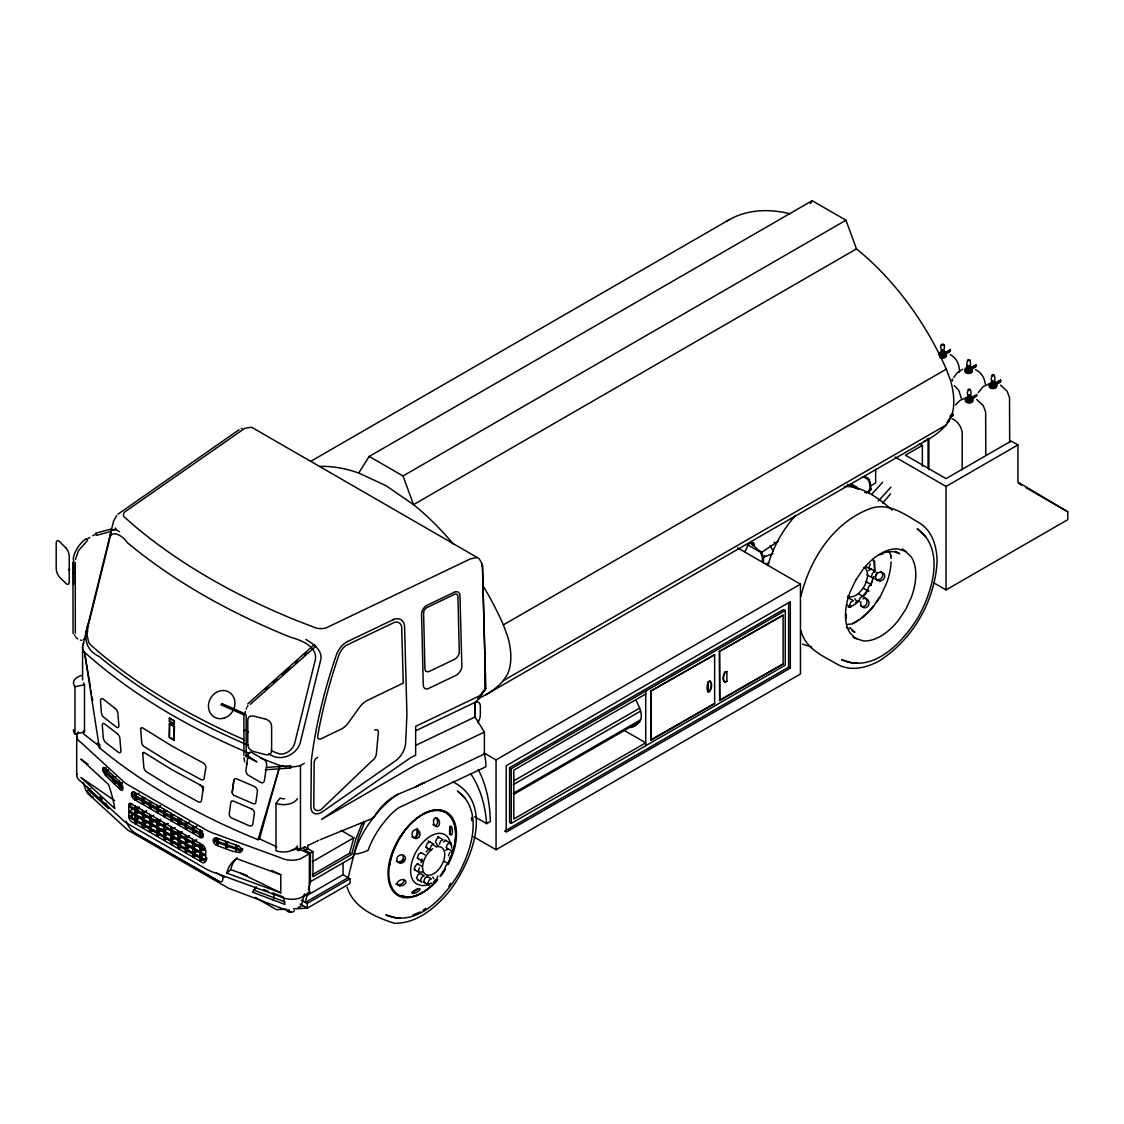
<?xml version="1.0" encoding="UTF-8"?>
<svg xmlns="http://www.w3.org/2000/svg" width="1124" height="1124" viewBox="0 0 1124 1124"><rect width="100%" height="100%" fill="white"/><g stroke="black" fill="none" stroke-linecap="round" stroke-linejoin="round"><path stroke-width="1.5" d="M105.431 768.605L120.521 782.459A4.496 1.953 70.1 0 1 122.909 788.331A4.496 1.953 70.1 0 1 120.521 789.793L106.204 776.122A8.894 3.864 70.1 0 1 102.635 769.308A3.934 1.714 70.1 0 1 104.715 767.987L105.431 771.204L108.494 770.095M105.586 768.746L105.586 771.345L108.649 770.235M354.088 854.128L357.685 853.776A42.628 24.616 0 0 0 365.89 851.261L368.082 850.362L368.995 847.918A104.616 97.844 -3.2 0 1 384.759 821.419L386.01 819.803A25.318 9.779 -47.2 0 1 398.978 807.594L485.863 766.821A36.671 19.108 64.4 0 0 484.388 753.965L484.388 732.075L475.045 716.971L475.227 702.289L479.498 698.102L481.999 693.213M313.835 645.331L314.875 644.993L315.549 646.511L250.259 704.341M952.337 415.501L952.913 415.009L951.705 415.922M251.748 427.668A10.72 6.744 55.1 0 1 252.352 427.654L478.768 558.389A10.748 5.606 64.4 0 1 482.28 565.007L482.365 566.103L481.999 564.234M482.238 565.779L482.28 565.007M975.098 366.55L974.705 366.705M303.873 847.299L304.253 850.994L307.836 848.69L307.836 845.318M868.192 492.481A8.866 5.114 -60 0 0 871.1 489.404L869.892 481.325L868.346 478.501L864.82 476.464M970.56 397.882L969.745 398.613L970.518 398.051M994.459 383.509L994.122 384.478L994.431 383.284M449.572 857.991L450.598 856.235M874.641 571.68L874.275 562.379L872.856 559.246M874.711 571.99L874.528 560.988M223.212 875.624L222.721 880.008A9.343 3.822 48.5 0 1 218.941 881.356L135.554 833.334A9.385 3.836 48.5 0 1 128.122 825.381L125.972 821.222M203.121 836.495L203.121 834.598A4.496 2.599 60 0 0 200.044 830.102L134.585 792.308A4.496 2.599 60 0 0 131.522 793.263L131.522 795.16A4.496 2.599 60 0 0 134.585 799.642L200.044 837.436A4.496 2.599 60 0 0 203.121 836.495L131.522 795.16M232.218 792.294L233.933 779.944A3.822 2.459 53.6 0 1 236.841 778.932L254.052 786.308A4.145 2.74 51.5 0 1 257.41 791.521L255.879 802.297A3.583 2.36 51.5 0 1 252.998 803.59L234.171 795.469A2.487 1.602 53.6 0 1 232.204 792.294L233.933 779.944M762.283 561.705L762.381 557.279L760.583 552.277L747.544 544.747A7.728 4.468 -60 0 1 744.734 551.561M763.393 562.66L763.491 557.63L761.398 551.814L757.871 549.777L751.534 543.356A3.948 2.29 -60 0 1 754.33 544.971M244.948 730.038L244.119 730.895L244.948 729.883M247.8 732.342L248.207 731.555M73.158 559.12C74.437 550.858 79.565 543.623 86.056 538.551M75.449 559.471L78.511 550.634L87.475 540.391M116.643 515.649L113.636 520.974L82.895 645.176M88.164 623.904C83.626 636.844 84.974 649.756 99.137 656.5A657.161 379.406 0 0 0 248.249 745.254M942.446 351.559C936.334 343.101 948.192 340.333 943.219 351.475M941.167 352.908L942.39 354.229L944.202 353.147M943.865 344.632L943.219 345.405L941.364 344.885M967.342 360.312C970.49 356.519 972.007 367.07 968.41 366.972C965.488 364.71 966.795 360.158 969.843 360.045M967.342 366.368L967.989 365.595M967.876 389.831C971.024 386.052 972.541 396.589 968.944 396.505C966.022 394.243 967.328 389.691 970.377 389.578M967.876 395.901L968.537 395.128M970.714 398.093L968.902 399.175L967.539 398.416L968.368 397.432M991.761 375.458C994.909 371.679 996.426 382.216 992.843 382.132C989.907 379.87 991.213 375.318 994.262 375.205M994.6 383.72L992.787 384.801L991.424 384.043L992.253 383.059M305.264 902.446L307.639 892.892M308.426 889.702L310.393 881.736L310.393 853.13L305.264 850.18M353.315 856.952L348.201 877.661L305.377 902.389M109.969 535.755L111.304 531.174M872.912 578.003L873.137 577.104M943.724 353.091C944.034 354.58 944.16 351.194 943.303 353.709M943.865 353.231L943.865 352.416L943.233 353.062M969.633 369.838L976.292 366.34L976.292 364.949L976.124 366.269L971.22 368.532C967.708 371.496 971.839 365.328 969.169 368.953M970.546 397.657C969.605 400.397 972.077 396.168 969.745 398.613M304.492 893.861L301.569 904.792A8.037 4.636 60 0 1 298.183 907.237M312.388 874.725L349.606 853.228L353.835 837.759L341.078 830.383M305.04 847.089L312.95 851.655L312.95 876.762L351.657 854.423L355.887 838.94L362.054 823.302L364.794 821.728L358.626 837.352L353.245 856.994L309.367 882.326M83.822 643.195A20.443 11.802 0 0 0 84.511 652.229L99.376 747.769L111.023 757.098A657.161 379.406 0 0 0 241.885 832.954L258.014 839.712L259.489 838.869L279.988 765.528A657.161 379.406 0 0 1 260.698 758.026M451.679 852.99L452.298 849.969L451.286 852.231M258.014 839.712L279.988 765.528A22.536 13.01 0 0 0 286.704 766.793M353.245 856.994L354.327 853.327A117.697 110.082 -3.2 0 1 374.601 816.305L376.09 813.931A40.183 26.512 -51.6 0 1 398.022 794.261L415.585 786.87L484.388 753.965M420.98 862.67L422.09 858.947M767.861 565.597C772.947 547.149 782.768 529.924 795.37 515.593M800.948 596.071C810.053 558.712 834.078 521.311 871.69 508.076C889.801 502.667 905.466 514.876 920.205 523.461C932.653 531.666 936.699 546.714 937.121 560.848C935.21 600.736 912.955 639.275 879.375 660.87C866.913 667.572 851.866 671.604 838.532 664.916C823.737 656.444 805.318 648.984 800.948 630.592M873.854 576.486L870.805 585.014M482.547 565.948L485.301 673.936L485.301 688.843L484.121 691.401L479.765 695.7L415.641 726.371L415.641 755.244L410.963 757.478L321.534 819.452L415.585 764.98L484.388 732.075M481.999 693.213L478.894 698.875M630.986 727.579A44.033 25.431 60 0 0 639.654 721.664L640.849 719.093A16.27 9.385 60 0 0 640.849 712.082L639.654 708.134A44.033 25.431 60 0 0 635.805 699.943M419.533 867.77L418.311 870.903L419.533 872.646L414.011 869.456M430.071 848.662L431.293 845.515L433.724 844.11L428.202 840.921M439.414 844.194L440.636 841.061L443.067 839.656L437.545 836.467M436.646 879.291L437.868 876.144M448.434 855.771L449.656 852.638M444.865 868.388L446.088 865.255L448.518 863.85L444.387 861.462M870.341 563.995L869.049 567.325L870.341 569.166L866.042 566.679M858.933 601.115L860.225 597.785L862.811 596.296L858.511 593.823M871.409 576.247L872.702 572.917L875.273 571.428L870.988 568.955M969.745 398.008L970.518 397.474M993.63 383.635L994.403 383.101M994.403 383.677L992.97 384.619L991.747 383.86L991.747 384.829L993.883 385.392L994.29 383.916M447.942 863.26L451.23 856.305A48.529 28.016 -60 0 0 451.23 817.26L445.961 812.231L439.077 809.997A46.309 26.737 -60 0 0 405.848 829.175L398.964 839.347L393.681 850.489A48.529 28.016 -60 0 0 390.716 860.225M880.78 595.509L886.358 583.721A51.339 29.646 -60 0 0 891.051 561.902M870.383 585.028L872.407 580.813M953.826 377.481L956.777 373.196L962.608 369.22M978.245 392.641L983.022 386.698L989.429 383.649M993.799 383.312L994.136 384.127M319.82 466.418A200.887 115.983 60 0 1 358.697 472.993L369.192 456.442L812.146 200.718L845.965 220.234L856.474 248.91A200.887 115.983 60 0 1 946.324 369.15L950.412 380.165A60.485 34.914 60 0 1 950.412 418.606L946.324 424.9A200.887 115.983 60 0 1 924.012 441.423M810.39 203.472L812.146 200.718M272.711 892.976L283.304 896.994L284.892 904.413L252.605 892.203L256.244 886.752M252.605 892.203L255.963 887.51M440.06 876.158L444.978 868.894M879.867 596.858L873.489 606.272A48.992 28.283 -60 0 1 852.863 623.567M448.855 886.119L450.752 883.338M867.278 590.409L862.6 596.437M864.384 595.664L867.897 590.507M484.416 690.15L481.732 694.042L485.765 688.436L482.393 565.878M955.526 404.865L960.079 400.355L965.544 398.022M247.673 703.961L314.032 644.825M477.855 698.538A200.887 115.983 60 0 0 503.369 680.624L507.458 674.344A60.485 34.914 60 0 0 507.458 635.889L503.369 624.888A200.887 115.983 60 0 0 483.109 585.927M297.424 845.951A14.486 8.36 0 0 1 275.97 850.727L275.97 803.407L280.045 798.096L282.293 798.672A4.341 2.501 0 0 0 284.541 798.7M272.767 899.832L274.298 897.865L273.357 893.411M967.314 369.67L967.722 368.194L967.666 370.203M969.52 368.222L968.551 369.459L967.314 368.7M967.862 399.203L968.256 397.713L968.2 399.723M882.635 503.201L890.559 493.843M435.648 879.727L433.485 882.579L436.548 879.685M244.456 713.824L244.456 714.99M426.137 851.922L428.82 849.098M73.903 573.085L72.976 573.1L73.903 572.144M219.573 838.687L217.002 841.047L217.002 838.195L216.019 837.956A4.496 3.105 47.6 0 0 213.237 840.963A4.496 3.105 47.6 0 0 217.002 845.529L227.441 849.351A41.251 28.465 47.6 0 0 240.072 852.484L241.688 850.882A4.496 3.105 47.6 0 0 237.881 845.824L216.693 838.082L216.693 840.935L240.227 849.533L240.227 850.84L214.024 841.272L214.024 839.965L216.609 837.605M485.301 688.843L485.301 673.936M219.278 838.588L216.693 840.935L214.024 839.965M219.545 842.817L216.707 845.093L219.292 842.733M228.214 841.834L225.629 844.194L225.629 841.356M228.467 841.918L225.882 844.279L225.882 841.44M228.664 846.161L225.84 848.423L228.425 846.063M238.4 845.557L235.829 847.918L235.829 845.065M238.653 845.641L236.068 848.002L236.068 845.164M240.227 850.84L242.798 848.48M240.072 852.484L242.658 850.123M271.741 870.398L280.761 874.767L280.761 892.807L226.893 873.151L230.757 869.625A41.195 28.423 47.6 0 1 237.136 857.795M265.236 689.377L267.849 687.073M273.048 682.479L276.968 679.037M282.166 674.442L289.978 667.544M295.19 662.949L297.804 660.659M304.309 654.913L306.908 652.623M993.911 383.186L993.63 384.239M117.936 514.216L239.075 429.705M847.679 484.289L855.94 487.746L856.741 487.156L858.539 489.193M868.346 478.501L867.545 479.105C870.777 482.983 871.803 492.705 864.665 492.452M866.056 493.141L871.114 489.362M289.613 766.048L290.961 766.245L290.638 768.015L265.208 769.799M422.975 910.37L425.603 908.459M859.27 601.059L853.776 605.063L848.283 607.41M945.41 351.812C942.938 351.854 942.881 356.406 945.256 353.119L950.314 350.927L950.145 349.466L950.145 350.843C947.349 355.591 947.209 349.831 947.307 352.838M947.307 351.447L950.314 349.536M943.654 354.425L945.41 353.203L945.256 351.728L947.476 351.517M976.124 364.878L969.464 368.377L976.292 364.949M971.923 396.758C968.003 399.217 970.925 399.442 973.988 397.854L973.82 396.393L976.826 394.482L976.826 395.873L973.82 397.784L970.644 397.264M976.601 395.367L975.295 396.393M995.344 383.326L997.873 383.481L997.705 382.019L1000.711 380.109L993.897 383.537L995.808 382.385M950.23 416.063C953.124 411.412 953.377 417.13 953.236 414.152M1000.711 381.5C993.363 385.49 1002.046 382.68 1000.543 380.038M950.23 417.44L953.236 415.529M761.06 552.783L778.37 541.15M87.461 787.011L88.431 790.158L90.791 788.697M967.834 365.426L967.005 366.41L968.368 367.169L970.04 366.649L969.717 365.567M967.834 367.913L967.005 368.897L968.368 369.656L970.04 369.136L969.717 368.054M968.368 394.946L967.539 395.929L969.886 396.589L970.714 395.606L969.352 394.847M992.253 380.572L991.424 381.556L992.787 382.315L994.459 381.809L994.136 380.727M289.36 909.78L287.14 911.058A8.037 4.524 61.3 0 0 289.669 912.154A8.037 4.131 65 0 0 291.158 912.028L290.863 911.536A8.065 3.189 -72.3 0 0 294.418 910.623M310.8 461.29L729.476 219.573M369.192 456.442L403.024 475.972L845.965 220.234M856.474 248.91L413.52 504.648L386.108 485.737L358.697 472.993M99.376 747.769L100.542 747.095M134.079 791.788L131.522 793.263L203.121 834.598M139.151 793.235L135.119 795.328L135.119 792.617M137.676 798.476L135.119 799.951L135.119 797.225M137.929 798.616L135.358 800.091L135.358 797.38M129.443 805.627L204.442 848.929L204.442 850.348L129.443 807.046L129.443 805.627L132.014 804.152M145.01 798.096L142.453 799.571L142.453 796.86M145.193 798.195L142.636 799.684L142.636 796.958M129.583 810.966L204.68 854.31L204.68 855.743L129.583 812.385L129.583 810.966L133.433 808.746M145.01 802.705L142.453 804.194L142.453 801.468M145.235 802.831L142.678 804.32L142.678 801.595M137.676 807.425L135.119 808.901L135.119 806.02M139.25 806.863L135.414 809.083L135.414 806.203M139.25 808.282L135.414 810.488L135.414 814.324L139.25 812.104M152.358 802.325L149.632 803.716L149.632 800.99M206.872 859.214L204.315 860.689L129.752 817.64L129.752 816.305L133.601 814.085M138.955 811.935L135.119 814.155L135.119 810.32M129.752 817.64L132.309 816.164M153.468 806.105L149.632 808.325L149.632 805.613M153.707 806.245L149.871 808.465L149.871 805.753M146.303 810.924L142.453 813.144L142.453 810.264M146.71 811.163L142.86 813.383L142.86 810.502M140.233 816.446L135.119 819.396L135.119 815.574M140.556 816.628L135.442 819.593L135.442 815.757M160.634 805.641L156.798 807.847L156.798 805.135M159.538 806.484L156.981 807.959L156.981 805.234M137.887 819.368L135.316 820.857L135.316 823.808L137.887 822.332M146.696 816.403L142.86 818.623L142.86 814.788M137.676 822.206L135.119 823.695L135.119 820.731M159.355 810.994L156.798 812.469L156.798 809.758M159.524 811.092L156.967 812.568L156.967 809.842M152.19 815.799L149.632 817.289L149.632 814.408M153.777 815.237L149.928 817.457L149.928 814.577M145.01 822.164L142.453 823.639L142.453 819.817M146.345 821.63L142.664 823.751L142.664 828.051L145.221 826.576M142.846 820.042L142.846 823.864L146.682 821.644M166.535 810.516L163.964 811.992L163.964 809.28M166.731 810.629L164.16 812.104L164.16 809.392M142.664 825.058L146.345 822.923M153.468 820.309L149.632 822.529L149.632 818.708M155.028 819.733L149.913 822.698L149.913 818.862M145.01 826.449L142.453 827.924L142.453 824.974M153.468 821.728L149.632 823.948L149.632 832.069L153.468 829.849M166.535 815.125L163.964 816.614L163.964 813.888M166.703 815.237L164.146 816.712L164.146 813.987M160.634 819.199L156.798 821.419L156.798 818.539M159.552 820.056L156.995 821.532L156.995 818.651M160.634 820.618L156.798 822.838L156.798 826.674L160.634 824.454M142.846 823.864L149.632 827.742L153.468 825.522M129.752 816.305L149.632 827.784L153.679 825.634M173.7 814.661L171.143 816.136L171.143 813.411M174.065 814.661L171.326 816.249L171.326 813.523M503.369 624.888L946.324 369.15M160.844 824.566L156.995 826.786L156.995 822.951M153.679 829.976L149.829 832.181L149.829 829.231M175.175 818.651L171.143 820.745L171.143 818.033M167.813 823.344L163.964 825.564L163.964 822.684M168.01 823.456L164.174 825.676L164.174 822.796M161.926 828.922L156.798 831.872L156.798 828.093M160.844 829.779L157.009 831.999L157.009 828.205M181.048 818.694L178.309 820.267L178.309 817.555M181.09 818.918L178.519 820.394L178.519 817.682M161.926 830.299L156.798 833.249L156.798 836.214L160.634 833.994M159.566 831.886L157.009 833.376L157.009 836.326L159.566 834.851M180.866 820.689L178.309 822.178L178.309 824.89L180.866 823.414M167.813 828.557L163.964 830.762L163.964 826.983M168.01 828.669L164.174 830.889L164.174 827.095M181.09 823.541L178.519 825.016L178.519 822.29M175.189 827.601L171.143 829.709L171.143 826.828M167.813 833.797L163.964 836.017L163.964 832.238M168.01 833.924L164.174 836.13L164.174 832.35M189.324 822.192L185.488 824.412L185.488 821.7M189.563 822.332L185.727 824.552L185.727 821.841M174.979 832.687L171.143 834.907L171.143 831.128M176.468 832.069L171.34 835.02L171.34 831.24M166.535 838.869L163.964 840.345L163.964 837.394M174.979 834.149L171.143 836.368L171.143 840.162L174.979 837.942M166.731 838.996L164.174 840.471L164.174 837.506M188.045 827.545L185.488 829.034L185.488 826.309M188.242 827.671L185.685 829.147L185.685 826.421M182.158 831.591L178.309 833.797L178.309 830.959M181.076 832.448L178.519 833.924L178.519 831.086M182.158 833.039L178.309 835.258L178.309 839.052L182.158 836.832M290.231 766.947A22.536 13.01 0 0 0 300.473 765.528L304.323 763.308M175.189 838.054L171.34 840.274L171.34 836.495M196.489 826.337L192.654 828.557L192.654 825.831M196.728 826.463L192.878 828.683L192.878 825.971M182.355 836.944L178.519 839.164L178.519 835.385M174.979 842.269L171.143 844.489L171.143 841.539M175.189 842.396L171.34 844.602L171.34 841.651M192.654 833.165L196.489 830.959M196.7 831.072L192.864 833.291L192.654 830.453M189.324 835.722L185.488 837.942L185.488 835.104M189.535 835.849L185.685 838.068L185.685 835.216M182.158 842.073L178.309 844.293L178.309 840.513M182.355 842.199L178.519 844.419L178.519 840.626M202.39 831.212L199.819 832.701L199.819 829.976M202.615 831.339L200.044 832.828L200.044 830.102M180.866 844.194L178.309 845.669L178.309 848.634L182.158 846.414M189.324 840.977L185.488 843.183L185.488 839.403M189.535 841.089L185.685 843.309L185.685 839.516M181.076 847.271L178.519 848.746L178.519 845.796M202.39 835.834L199.819 837.31L199.819 834.598M202.615 835.961L200.044 837.436L200.044 834.725M192.654 842.087L196.489 839.867M196.7 839.979L192.864 842.199L192.654 839.249M190.813 845.599L185.488 848.437L185.488 844.658M189.324 847.594L185.488 849.814L185.488 852.765L189.535 850.671M192.654 847.327L197.782 844.377M196.7 845.234L192.864 847.454L192.654 843.548M202.39 844.742L199.819 846.217L199.819 843.379M202.587 844.869L200.03 846.344L200.03 843.506M202.39 846.203L199.819 847.679L199.819 851.472L203.669 849.252M192.654 852.582L196.489 850.362M196.7 850.475L192.864 852.694L192.654 848.789M192.864 854.071L196.7 851.851M203.865 849.365L200.03 851.585L200.03 847.805M192.654 856.909L196.489 854.69M196.7 854.816L192.864 857.036L192.654 853.959M503.369 680.624L946.324 424.9M203.669 854.507L199.819 856.713L199.819 852.933M203.865 854.619L200.03 856.839L149.632 827.742M202.39 856.614L199.819 858.09L199.819 861.054L202.39 859.579M485.694 694.815L928.635 439.077M747.544 544.747L750.734 542.906A3.948 2.29 -60 0 1 753.431 543.735M203.865 858.947L200.03 861.167L131.62 821.672A4.018 2.318 60 0 1 128.782 816.755L128.782 804.882A3.077 1.77 60 0 1 130.96 803.618L202.039 844.658A5.255 3.035 60 0 1 205.762 851.107L205.762 861.054A6.449 3.723 60 0 1 200.03 861.167L200.03 858.216M204.315 860.689L204.315 859.354L206.872 857.879M922.368 466.305L922.368 445.427L905.452 455.192L946.043 478.627L1011.15 441.029L1017.923 444.935L1017.923 482.07L1067.8 511.827L1067.8 519.639L946.043 589.931L933.889 582.906M871.114 485.554L875.652 482.927L875.652 469.242M760.583 552.277L761.398 551.814M424.886 782.43L416.287 786.547M309.367 892.765L309.367 853.72L300.67 858.75A16.607 9.596 0 0 1 280.761 857.823L212.534 832.898A42.642 24.616 0 0 1 205.762 829.709L128.782 785.269A43.569 25.149 0 0 1 123.275 781.363L80.872 742.416A16.593 9.582 0 0 1 78.399 731.836M310.393 853.13L312.95 851.655M895.111 457.032L946.043 486.439L1017.923 444.935M312.388 861.686L353.835 837.759M484.079 752.982L496.049 759.894L800.457 584.157L800.457 673.978L496.049 849.73L473.583 836.762M509.579 767.706L783.54 609.545L785.24 610.515L785.24 665.197L511.279 823.372L509.579 822.389L509.579 767.706L511.279 768.69L785.24 610.515M645.724 694L513.808 770.151L513.808 818.975L645.724 742.809L624.803 730.74M650.796 691.063L714.639 654.702L714.639 703.512L651.217 740.126L650.796 691.063L714.639 654.702M719.29 651.527L783.119 615.151L783.119 663.975L719.711 700.589L719.29 651.527L783.119 615.151M310.393 892.175L300.67 897.781A16.607 9.596 0 0 1 280.761 896.854L212.534 871.943A42.642 24.616 0 0 1 205.762 868.754L128.782 824.314A43.569 25.149 0 0 1 123.275 820.394L80.872 781.447A16.593 9.582 0 0 1 76.854 773.804M868.613 570.556L871.184 569.067M306.164 896.011L343.073 874.697L350.042 878.729L350.042 883.45L307.147 908.22L293.49 908.852M513.808 780.801L639.654 708.134M301.429 900.226L307.217 903.443L350.042 878.729M513.246 784.636L640.61 711.099M513.246 793.333L640.61 719.81M429.789 841.834L427.345 843.239L426.122 846.386L427.345 848.114M439.133 837.38L436.688 838.785L435.466 841.918L436.688 843.66M513.808 794.317L639.654 721.664M707.867 682.043L710.031 681.27A8.866 5.114 -60 0 1 710.031 691.035C705.998 695.728 706.153 680.624 710.031 681.27M724.657 672.335L726.891 671.548L726.891 681.299L724.657 682.099A9.147 5.283 -60 0 1 724.657 672.335L726.891 671.548M421.149 852.68L418.704 854.085L417.496 857.233L418.704 858.961M443.488 841.932L445.919 840.513M707.867 691.808L709.609 690.796A8.866 5.114 -60 0 0 710.509 688.829M724.657 682.099L726.891 681.299M474.665 816.726L486.664 823.653L490.345 821.532A179.77 103.787 -60 0 0 478.164 769.448M418.03 864.075L415.599 865.494L414.377 868.627L415.599 870.369M445.708 850.362L448.153 848.957M650.796 739.887L714.639 703.512M719.29 700.35L783.119 663.975M420.25 873.503L417.805 874.908L416.582 878.055L417.805 879.797M504.507 831.17L788.612 667.15L790.312 668.12L790.312 601.733L506.207 765.753L506.207 832.153L790.312 668.12M427.471 876.551L425.027 877.956L423.804 881.104L425.027 882.846M415.585 786.87L422.273 783.105M169.359 718.194L174.459 720.835L174.094 724.221L169.359 721.369L169.359 718.194L174.094 721.032L174.094 724.221M169.359 721.369L174.459 724.011M169.359 723.617L174.459 726.259L174.094 740.309L169.359 737.456L169.359 723.617L174.094 726.455L174.094 740.309M169.359 737.456L169.724 723.406M394.018 619.31L346.754 641.916A16.916 10.931 -56.7 0 0 336.385 654.899A426.488 275.675 -56.7 0 0 311.348 760.33L310.898 807.299A12.476 7.84 -55.1 0 0 322.476 811.739L393.962 761.946A17.31 10.875 -55.1 0 0 405.666 742.332L406.93 714.611L404.598 626.953A15.3 9.891 -56.7 0 0 394.018 619.31L392.473 619.942M415.796 730.712L475.227 702.289A8.585 4.96 -60 0 1 480.355 706.251L480.355 714.625A10.875 6.28 -60 0 1 477.911 722.521M415.613 745.409L475.045 716.971M297.551 847.679L297.551 850.432L305.11 846.822M308.131 845.374L318.71 840.316M246.1 756.368L246.592 755.103L245.861 756.354L256.834 761.847L246.592 755.103M431.686 882.972L426.488 885.192L421.655 885.67M412.944 915.034L420.221 911.943M320.284 839.656L371.384 818.862L374.559 816.249A38.483 14.865 -47.2 0 1 398.022 794.261M221.358 704.86L221.878 703.554L221.259 704.86L244.245 715.033M102.635 769.308L105.698 768.184M103.324 769.266L122.291 786.688L122.291 788.346L103.324 770.924L103.324 769.266L106.401 768.156M108.438 773.705L105.361 774.815L108.592 773.846M115.688 776.698L112.611 777.808L112.611 775.223M115.87 776.867L112.807 777.977L112.807 775.391M112.653 779.494L112.653 782.332L115.716 781.222M112.653 782.332L115.87 781.363M113.833 783.681L116.896 782.571M119.2 781.25L119.2 783.85L122.263 782.74M119.2 783.85L122.418 782.88M119.214 785.521L119.214 788.36L122.277 787.25M119.214 788.36L122.432 787.39M112.442 529.882L116.798 530.05L119.481 531.694M241.253 428.581L241.997 428.314M315.423 646.623L314.579 646.469M95.709 533.169L110.869 529.123M96.566 535.319L111.529 531.315M111.206 530.219L114.451 529.39M941.35 354.257L941.35 353.287L942.572 354.046L943.893 353.343L943.893 354.313M967.862 398.233L969.085 398.992L970.405 398.289L970.405 399.259M74.985 733.972L74.985 686.652L84.511 684.769L84.511 732.089L74.985 733.972A14.486 8.36 0 0 1 73.51 729.729M941.856 350L942.839 349.901M844.419 486.453C862.558 485.849 879.151 498.635 892.259 510.141M857.471 662.64L852.624 663.118L841.553 659.704C873.587 674.091 903.289 641.706 918.449 616.753C932.484 591.154 945.663 549.229 917.198 528.687L925.698 536.569M399.877 917.746L396.393 918.097L385.925 914.866C416.189 928.157 444.078 897.697 458.409 874.149C471.63 849.969 484.079 810.587 457.426 791.015L465.448 798.476M885.557 552.249L893.201 551.561L899.776 553.696L895.519 551.238M847.51 624.368L852.104 623.946M83.401 639.261L84.89 639.149M266.571 767.411L290.062 765.809M286.662 909.161L276.42 909.639L255.162 897.359M290.399 768.099L289.304 767.116M476.955 557.518L470.436 558.867L325.777 628.063A12.434 7.18 0 0 1 316.209 628.077L297.228 620.757A647.059 373.575 0 0 1 136.454 527.592L124.047 516.787A10.327 5.971 0 0 1 124.399 512.221L244.54 428.455L251.228 427.204M90.103 794.289L89.794 794.008M847.875 485.076L852.666 486.453M802.564 644.15L811.528 646.918M401.718 895.463L405.848 896.797A46.309 26.737 -60 0 0 410.555 896.727M297.087 848.142L309.367 853.72M280.761 874.767L236.813 858.708A41.195 28.423 47.6 0 0 226.893 873.151M230.757 869.625L247.196 875.624M943.823 352.205L944.132 352.318A3.822 2.206 0 0 0 943.275 352.093M969.801 367.618L971.431 368.967A2.852 1.644 0 0 1 967.385 370.611A2.852 1.644 0 0 1 966.949 367.773M263.719 889.576L268.2 891.276M254.136 890.236L284.906 901.884M87.349 793.01L127.616 829.976L228.495 888.213L291.257 911.971M271.193 750.762L277.544 753.235A14.345 11.816 69.2 0 0 282.335 753.993C287.983 753.192 293.083 748.851 294.657 743.343L315.437 659.381C317.319 646.131 300.277 639.837 290.582 637.266A657.161 379.406 0 0 1 127.307 542.639C123.148 535.951 110.293 527.648 109.267 540.644L88.051 626.518L87.068 635.018L88.571 641.973A14.387 8.781 86.3 0 0 91.381 645.612L99.994 653.044A657.161 379.406 0 0 0 244.442 739.789M268.791 753.614C279.792 762.367 295.935 755.539 300.08 743.273L320.902 659.086C322.181 649.798 312.767 643.518 305.812 639.416M251.79 809.013L233.736 801.187A3.723 2.389 53.6 0 0 230.813 802.494L229.268 813.931A3.288 2.107 53.6 0 0 231.839 818.103L249.036 825.648A4.735 3.133 51.5 0 0 252.858 823.92L254.375 813.031A3.203 2.107 51.5 0 0 251.79 809.027M221.878 703.554L244.779 713.698M279.511 892.231L280.761 892.807L240.677 873.25M259.489 838.869L276.827 846.878M973.82 396.393L971.754 396.674L971.923 398.149M975.281 369.529C980.943 372.086 984.807 377.903 985.256 384.057M952.225 418.718C957.887 421.289 961.751 427.092 962.2 433.26L962.2 469.762M135.33 833.53L218.941 881.356M1018.456 483.334L1021.505 485.09M1026.072 487.732L1067.8 511.827M919.432 443.727L922.368 445.427M863.19 476.59L869.119 479.92M850.938 483.798L856.741 487.156M849.758 484.781L855.547 488.125M866.969 574.786L872.702 578.087M865.775 581.473L871.507 584.775L868.922 586.264L867.63 589.594L868.922 591.435L863.204 588.133M847.665 597.336L853.397 600.638L850.812 602.127L849.519 605.443L850.812 607.283L846.527 604.81M737.555 547.838L800.457 584.157M846.386 627.431L849.224 629.061M852.062 630.704L854.9 632.348L849.856 627.529M453 781.883C495.684 803.758 470.9 863.415 448.968 891.768C435.171 907.925 416.835 923.647 394.383 923.282C375.557 917.184 353.301 907.686 347.119 887.103M444.935 839.951L449.867 842.789L447.422 844.208L446.2 847.341L447.422 849.084M446.579 848.044L452.087 851.233M434.061 845.501L436.519 846.92A15.68 9.048 -60 0 1 442.35 863.864A15.68 9.048 -60 0 1 423.903 872.646A15.68 9.048 -60 0 1 432.698 848.746M425.771 847.201L431.293 850.39M420.952 852.568L425.083 854.957M417.13 858.062L422.652 861.237M417.046 863.513L421.978 866.351M427.275 876.439L431.405 878.827L428.975 880.233L427.752 883.38L428.975 885.122L423.453 881.933M418.676 872.589L424.184 875.779L421.753 877.184L420.531 880.331L421.753 882.073L417.608 879.671M349.606 853.228L351.657 854.423M97.156 743.343L100.177 745.086M301.358 904.806L307.217 908.178L307.217 903.443M299.982 904.075L307.147 908.22M216.496 872.814L222.58 876.327A9.343 3.822 48.5 0 0 224.505 877.184M204.315 859.354L200.03 856.839L200.03 853.046M170.904 737.976L174.459 740.098M1000.585 385.125L1007.09 391.152L1009.535 397.685L1009.675 442.687M950.187 354.552C956.482 357.811 960.022 365.145 959.278 372.128M970.419 368.419L971.431 369.543A2.852 1.644 0 0 1 967.385 371.187A2.852 1.644 0 0 1 966.949 368.335M976.686 399.498L983.205 405.525L985.65 412.058L985.79 455.318M88.065 764.334L80.872 759.107L108.564 784.538A69.646 30.264 70.1 0 1 114.788 808.577L80.872 777.429L114.69 800.639M99.207 746.097L83.822 734.084A20.443 11.802 0 0 1 82.895 732.103M954.36 385.658L958.786 390.379L961.371 398.43M99.755 796.93L102.256 799.22M88.431 790.158L108.635 808.732L105.754 803.253M943.739 350.154L943.373 351.643L941.027 350.983L942.024 350.182L943.865 350.702M995.344 383.888L995.864 384.689A2.852 1.644 0 0 1 993.518 386.459A2.852 1.644 0 0 1 990.258 385.265A2.852 1.644 0 0 1 992.028 383.284M944.947 352.753L945.467 353.554A2.852 1.644 0 0 1 943.12 355.325A2.852 1.644 0 0 1 939.861 354.13A2.852 1.644 0 0 1 941.631 352.149M944.947 353.315L945.467 354.116A2.852 1.644 0 0 1 943.12 355.887A2.852 1.644 0 0 1 939.861 354.692A2.852 1.644 0 0 1 941.631 352.711M115.252 528.027L116.067 528.94M90.341 686.736L84.511 652.229L85.34 653.156M855.94 487.746L856.994 488.954M854.844 598.755L856.137 600.595M432.712 877.015L433.92 878.743M84.511 684.769L83.71 683.42A4.341 2.501 0 0 1 83.64 682.774M83.71 730.74L84.511 732.089M770.277 545.505L773.171 551.519M889.07 551.533L890.967 555.832M995.695 383.706L995.864 384.127A2.852 1.644 0 0 1 993.518 385.897A2.852 1.644 0 0 1 990.258 384.703A2.852 1.644 0 0 1 992.028 382.722M971.81 398.079L971.979 398.5A2.852 1.644 0 0 1 969.633 400.27A2.852 1.644 0 0 1 966.373 399.076A2.852 1.644 0 0 1 968.143 397.095M971.81 398.641L971.979 399.062A2.852 1.644 0 0 1 969.633 400.832A2.852 1.644 0 0 1 966.373 399.638A2.852 1.644 0 0 1 968.143 397.657M403.024 475.972L413.52 504.648A200.887 115.983 60 0 1 453.506 544.297M83.274 782.74L85.888 790.551M482.126 565.246L482.365 566.103M244.611 761.651L243.978 757.716M90.918 690.178L91.508 693.634M92.084 697.077L92.674 700.533M868.908 491.005L869.189 493.127M471.462 817.471L471.841 820.618M451.075 842.621L451.75 848.227M75.336 633.191L75.238 562.407M73.06 633.627L72.934 562.211M119.355 781.391L119.355 783.99M995.653 382.301L995.808 383.776L994.052 384.998L994.052 383.607M993.939 383.045L993.883 385.392M992.97 384.619L992.97 385.588M992.085 384.38L992.085 385.349M971.389 367.225L971.389 368.616M971.22 367.155L971.22 368.532M969.871 368.756L969.871 369.726M970.054 397.418L969.998 399.765L969.085 399.961L969.085 398.992M969.52 367.885L969.464 370.232M968.551 369.459L968.551 370.428M950.398 416.133L950.398 417.524M946.043 486.439L946.043 589.931M943.542 352.472L943.486 354.819M942.572 354.046L942.572 355.015L941.687 353.807M928.874 438.444L928.874 469.748M928.045 438.402L928.045 467.963M788.612 602.506L788.612 667.15M751.478 543.398L751.478 544.311M719.711 651.765L719.711 700.589M708.289 682.282L708.289 692.047M651.217 691.316L651.217 740.126M645.724 691.063L645.724 745.746M511.279 768.69L511.279 823.372M496.049 759.894L496.049 849.73M475.227 702.289L475.227 717.267M343.073 862.867L343.073 874.697M300.473 765.528L300.473 848.339A6.28 3.274 64.4 0 1 297.551 850.446M246.17 714.878L246.17 755.384M244.863 729.659L244.863 730.375M243.908 714.976L243.908 755.553M236.195 849.365L236.195 850.91L235.956 849.28M226.093 845.669L226.093 848.522M225.84 845.585L225.84 848.423M216.96 842.34L216.96 845.178M216.707 842.255L216.707 845.093M185.685 844.77L185.685 848.55M185.685 849.927L185.685 852.891M171.34 818.146L171.34 820.857M171.34 826.941L171.34 829.821M169.724 717.983L169.724 721.172M149.801 801.089L149.801 803.815M149.829 824.075L149.829 827.854M142.453 814.563L142.453 818.384M135.316 792.729L135.316 795.455M119.369 785.662L119.369 788.5M112.807 779.635L112.807 782.473M105.361 772.806L105.515 774.956M82.586 647.241L82.586 680.02M76.699 735.799L76.699 774.843M73.622 559.724L73.622 584.564M725.078 682.352A9.147 5.283 -60 0 1 725.078 672.588M709.609 681.032A8.866 5.114 -60 0 1 710.832 687.832M726.511 221.33A200.887 115.983 60 0 1 789.919 213.757M890.953 487.057A307.119 177.311 -60 0 1 878.209 501.009M882.565 482.21A307.119 177.311 -60 0 1 872.168 493.689M752.574 545.295A1.7 0.983 -60 0 1 752.687 545.562A1.7 0.983 -60 0 1 753.375 545.758M768.76 562.857A184.786 106.682 -60 0 1 765.444 563.784M775.827 543.285A19.038 11.128 60.6 0 1 774.099 542.161M437.348 880.204A47.812 27.608 -60 0 1 388.904 875.315A47.812 27.608 -60 0 1 433.639 810.249A47.812 27.608 -60 0 1 448.083 864.595M444.964 869.99A47.812 27.608 -60 0 1 440.51 876.369M420.671 885.094A28.381 16.382 -60 0 1 419.547 846.414A28.381 16.382 -60 0 1 450.598 844.728M436.576 844.517A15.68 9.048 -60 0 1 438.332 846.161M423.186 872.393A15.68 9.048 -60 0 1 420.896 871.676M441.142 810.348A47.812 27.608 -60 0 1 443.769 811.57M437.643 879.502A47.812 27.608 -60 0 1 388.609 880.556A47.812 27.608 -60 0 1 425.617 813.13A47.812 27.608 -60 0 1 452.817 851.837M451.117 856.727A47.812 27.608 -60 0 1 447.97 863.808M444.949 869.259A47.812 27.608 -60 0 1 440.608 875.751M436.084 817.794A4.496 2.936 78.2 0 1 437.11 824.061A4.496 2.936 78.2 0 1 432.951 824.496M449.993 826.702A4.496 1.405 88 0 1 450.331 831.156A4.496 1.405 88 0 1 449.305 833.938M402.687 855.125A4.496 4.018 -32.1 0 1 396.308 861.265M418.002 888.466A4.496 1.405 -28 0 1 412.171 892.203M403.361 879.361A4.496 2.936 -18.2 0 1 401.872 883.773A4.496 2.936 -18.2 0 1 395.887 883.815M416.189 829.105A4.496 4.018 -87.9 0 1 417.496 835.273A4.496 4.018 -87.9 0 1 411.96 836.79M436.885 880.247A46.309 26.737 -60 0 1 413.857 896.081M389.817 864.974A48.529 28.016 -60 0 1 390.365 861.827M902.136 548.919A50.594 29.21 -60 0 1 905.789 551.744M857.373 638.629A50.594 29.21 -60 0 1 852.905 637.238M880.162 596.549A50.594 29.21 -60 0 1 876.537 602.085M873.601 605.976A50.594 29.21 -60 0 1 861.04 618.298M858.371 620.181A50.594 29.21 -60 0 1 852.596 623.469M864.033 597.35A4.735 4.229 -87.1 0 1 866.646 603.799A4.735 4.229 -87.1 0 1 860.548 605.934M862.853 598.909A4.735 4.229 -87.1 0 1 868.964 601.958A4.735 4.229 -87.1 0 1 864.693 607.803A4.735 4.229 -87.1 0 1 860.801 601.733M880.471 571.442A4.735 4.229 -32.9 0 1 881.666 577.778A4.735 4.229 -32.9 0 1 874.767 578.748M884.981 551.645A4.735 3.105 -18.9 0 1 879.08 554.652M846.021 614.041A4.735 3.105 78.9 0 1 845.908 618.65M890.77 555.144A51.339 29.646 -60 0 1 891.037 558.586M877.001 572.257A50.594 29.21 -60 0 1 875.399 576.781M858.244 600.469A30.025 17.338 -60 0 1 855.519 602.675M864.103 567.367A16.593 9.582 -60 0 1 864.103 586.531A16.593 9.582 -60 0 1 847.524 596.099M249.668 753.473A657.161 379.406 0 0 1 84.511 652.229M374.685 730.038A4.819 3.035 -55.1 0 1 378.409 732.188L376.414 753.305A6.8 4.271 -55.1 0 1 371.819 761.018L320.902 809.73A8.851 5.564 -55.1 0 1 313.779 807.004L314.13 762.746A4.594 2.894 -55.1 0 1 317.671 757.309M199.847 784.875A4.229 2.557 57.4 0 1 202.952 790.453M300.473 848.339A22.536 13.01 0 0 1 292.001 849.716M93.081 797A8.177 5.564 48.9 0 1 86.45 791.071M89.049 793.446A8.037 6.168 32 0 1 87.728 792.167M87.18 791.451A8.037 6.168 32 0 1 86.731 790.706M362.42 823.737A121.968 114.072 -3.2 0 1 363.881 821.489M74.985 686.652A14.486 8.36 0 0 1 81.518 675.44M297.424 798.63A14.486 8.36 0 0 1 275.97 803.407M417.552 828.444A36.221 20.906 -60 0 1 415.739 837.717M403.909 859.467A36.221 20.906 -60 0 1 401.886 861.729M470.534 773.565A177.943 102.734 -60 0 1 486.664 823.653M86.773 539.478A27.721 20.71 -37.4 0 1 89.737 537.413M92.885 535.656A27.721 20.71 -37.4 0 1 96.144 534.251M81.841 640.357A13.727 10.256 -37.4 0 1 80.366 640.076M77.767 638.966A13.727 10.256 -37.4 0 1 75.772 637.153M75.041 636.015A13.727 10.256 -37.4 0 1 74.507 634.765M245.088 713.838A10.706 5.451 -65.3 0 1 245.468 711.52M246.226 709.118A10.706 5.451 -65.3 0 1 246.718 707.923M247.294 706.757A10.706 5.451 -65.3 0 1 247.926 705.647M246.915 764.587A28.845 14.696 -65.3 0 1 246.254 763.084M945.073 352.571A3.822 2.206 0 0 1 945.073 355.957A3.822 2.206 0 0 1 939.313 355.367A3.822 2.206 0 0 1 941.308 352.191M945.748 354.566A3.822 2.206 0 0 1 944.806 357.643A3.822 2.206 0 0 1 939.495 357.109M944.258 357.193A2.852 1.644 0 0 1 941.406 357.334M969.253 367.506A3.822 2.206 0 0 1 971.909 370.779A3.822 2.206 0 0 1 965.671 371.103A3.822 2.206 0 0 1 967.286 367.618M971.712 369.993A3.822 2.206 0 0 1 969.422 373.407A3.822 2.206 0 0 1 964.828 370.878M971.403 371.538A2.852 1.644 0 0 1 970.785 372.311M970.237 372.606A2.852 1.644 0 0 1 966.752 372.522M965.909 371.819A2.852 1.644 0 0 1 965.741 371.398M995.471 383.144A3.822 2.206 0 0 1 995.471 386.53A3.822 2.206 0 0 1 989.71 385.939A3.822 2.206 0 0 1 991.705 382.764M996.595 385.658A3.822 2.206 0 0 1 992.857 388.609A3.822 2.206 0 0 1 989.541 385.476M995.471 384.717A3.822 2.206 0 0 1 996.145 385.139M994.656 387.766A2.852 1.644 0 0 1 993.995 387.963M991.804 387.906A2.852 1.644 0 0 1 991.185 387.682M971.572 397.517A3.822 2.206 0 0 1 971.319 401.015A3.822 2.206 0 0 1 965.544 399.975A3.822 2.206 0 0 1 968.79 397.011M972.71 400.032A3.822 2.206 0 0 1 968.466 402.954A3.822 2.206 0 0 1 966.19 399.371M971.572 399.09A3.822 2.206 0 0 1 972.26 399.512M971.979 400.636A2.852 1.644 0 0 1 971.712 401.479M971.319 401.844A2.852 1.644 0 0 1 966.795 401.732M947.729 420.685A3.822 2.206 0 0 0 949.007 419.8A3.822 2.206 0 0 1 946.844 422.526M949.344 418.676A3.822 2.206 0 0 1 949.302 419.252M948.347 420.727A2.852 1.644 0 0 1 948.122 421.149M764.25 556.914A2.824 1.63 -60 0 1 764.77 555.579M772.989 553.584A184.786 106.682 -60 0 1 763.154 557.167M423.593 612.552L424.9 668.668A5.775 3.737 -56.7 0 0 429.452 671.337L454.461 659.381A6.407 4.145 -56.7 0 0 459.266 651.695L457.904 596.015A4.538 2.922 -56.7 0 0 454.827 594.203L426.628 607.705A4.707 3.035 -56.7 0 0 423.593 612.552M140.626 729.012L141.708 742.528A3.442 1.869 62.7 0 0 143.984 746.491L171.789 763.702L201.084 779.606A4.103 2.487 57.4 0 0 204.09 778.37L205.833 767.692A3.541 2.206 55.5 0 0 205.762 766.428L205.636 765.964A3.555 2.15 57.4 0 0 203.219 762.971L171.789 745.957L142.987 728.099A3.597 1.953 62.7 0 0 140.711 728.661L140.626 729.012M142.72 753.459L143.844 767.242A3.934 2.15 62.7 0 0 146.457 771.781L171.789 787.404L198.189 801.791A4.51 2.74 57.4 0 0 201.505 800.386L203.486 786.772L171.789 769.617L144.532 752.757A2.754 1.503 62.7 0 0 142.776 753.192L142.72 753.459M248.179 754.569L246.001 769.799A4.356 2.922 69.8 0 0 248.685 775.476L260.81 782.473A4.341 2.922 69.8 0 0 264.435 780.435L266.627 765.205A4.341 2.922 69.8 0 0 264.098 759.627L251.959 752.63A4.356 2.922 69.8 0 0 248.179 754.569M318.528 731.387L317.685 736.108A4.159 2.698 -56.7 0 0 320.804 738.918L341.148 729.125A15.104 9.765 -56.7 0 0 348.426 722.76L359.568 707.235A16.354 10.58 -56.7 0 1 367.45 700.35L403.263 683.097L401.689 627.08A11.676 7.545 -56.7 0 0 394.889 622.162L346.22 645.345A13.277 8.585 -56.7 0 0 339.336 653.957L338.914 655.039A422.708 273.23 -56.7 0 0 318.528 731.387M68.789 569.587C69.323 571.666 70.545 567.465 68.789 569.587M855.786 580.068L850.194 591.842A51.339 29.646 -60 0 0 850.194 633.149L855.786 638.474L863.063 640.835A48.992 28.283 -60 0 0 898.216 620.546L905.494 609.784L911.072 597.996A51.339 29.646 -60 0 0 911.072 556.689L905.494 551.364L898.216 549.004A48.992 28.283 -60 0 0 863.063 569.292L855.786 580.068M485.765 688.436L482.941 692.019L485.765 688.436M454.321 592.236L427.05 605.288A7.292 4.721 -56.7 0 0 421.57 614.027L423.27 684.952A7.601 4.918 -56.7 0 0 427.401 689.026L455.67 675.51A8.514 5.508 -56.7 0 0 461.88 667.192L459.941 595.523A7.123 4.608 -56.7 0 0 454.321 592.236M89.246 794.12L89.246 794.12M265.657 719.149L253.757 716.086A6.519 4.861 37.8 0 0 247.8 719.866L247.8 744.706A6.519 4.861 37.8 0 0 253.757 751.577L265.657 754.64A6.519 4.861 37.8 0 0 271.615 750.86L271.615 726.02A6.519 4.861 37.8 0 0 265.657 719.149M973.454 366.944L973.454 368.321L973.454 366.944M952.407 379.322L952.407 380.713L952.407 379.322M115.196 708.471L103.296 699.17A4.805 2.29 67.4 0 0 100.472 701.278L101.427 712.897A3.513 1.672 67.4 0 0 103.478 717.042L116.46 727.144A3.92 1.953 65.9 0 0 118.863 725.401L117.922 713.712A4.454 2.234 65.9 0 0 115.196 708.471M117.458 733.817L104.644 723.912A3.976 1.897 67.4 0 0 102.312 725.626L103.225 737.442A4.313 2.065 67.4 0 0 105.74 742.557L118.456 752.335A3.92 1.967 65.9 0 0 120.872 750.579L119.903 738.51A3.99 1.995 65.9 0 0 117.458 733.817M65.979 548.02L59.46 541.501A6.519 2.655 71.6 0 0 56.2 543.566L56.2 568.407A6.519 2.655 71.6 0 0 59.46 576.991L65.979 583.511A6.519 2.655 71.6 0 0 69.238 581.445L69.238 556.605A6.519 2.655 71.6 0 0 65.979 548.02M400.327 863.12A4.496 4.018 -32.1 0 0 405.188 857.162A4.496 4.018 -32.1 0 0 397.741 856.629A4.496 4.018 -32.1 0 0 400.327 863.12M414.166 893.341A4.496 1.405 -28 0 0 420.067 889.14A4.496 1.405 -28 0 0 413.913 890.728A4.496 1.405 -28 0 0 414.166 893.341M449.726 827.924A4.496 1.405 88 0 0 450.921 835.09A4.496 1.405 88 0 0 452.185 828.866A4.496 1.405 88 0 0 449.726 827.924M433.583 820.323A4.496 2.936 78.2 0 0 437.208 826.716A4.496 2.936 78.2 0 0 438.669 819.817A4.496 2.936 78.2 0 0 433.583 820.323M418.802 837.324A4.496 4.018 -87.9 0 0 417.201 829.765A4.496 4.018 -87.9 0 0 412.129 835.16A4.496 4.018 -87.9 0 0 418.802 837.324M399.498 885.754A4.496 2.936 -18.2 0 0 405.961 881.876A4.496 2.936 -18.2 0 0 399.329 880.542A4.496 2.936 -18.2 0 0 399.498 885.754M880.036 580.953A4.735 4.229 -32.9 0 0 884.166 574.083A4.735 4.229 -32.9 0 0 876.2 574.701A4.735 4.229 -32.9 0 0 880.036 580.953M224.407 717.997A14.486 12.8 -60 0 0 231.558 694.14A14.486 12.8 -60 0 0 209.106 701.671A14.486 12.8 -60 0 0 224.407 717.997"/></g></svg>
